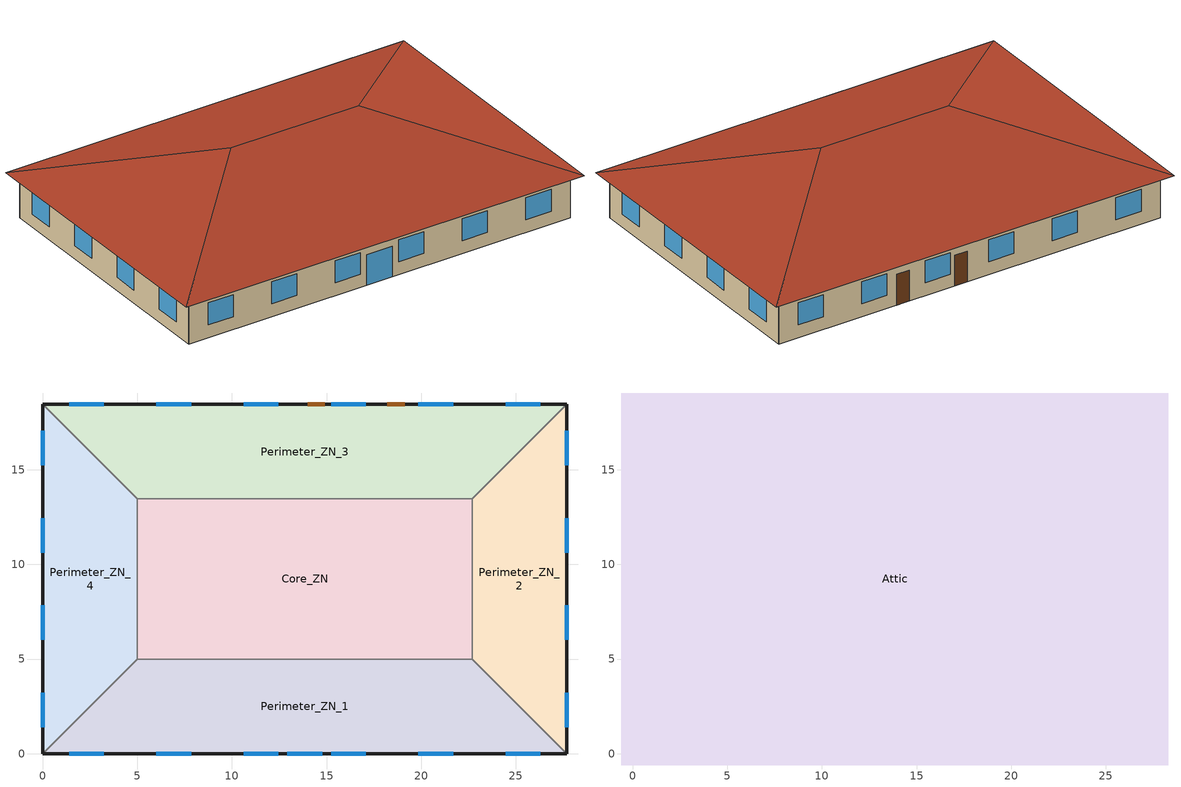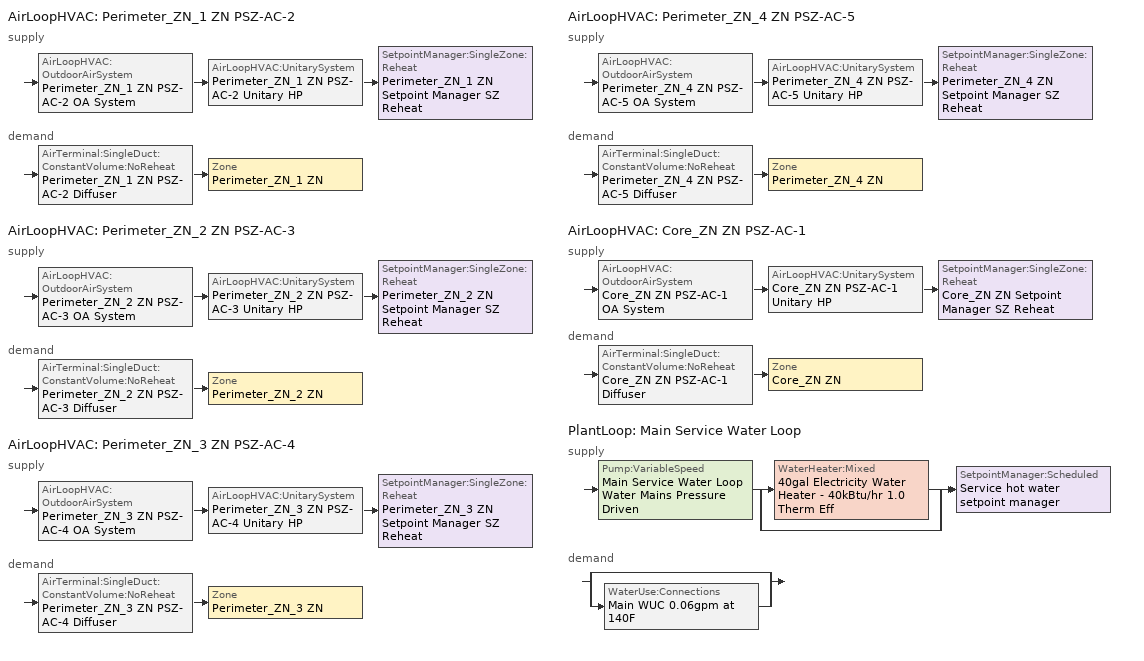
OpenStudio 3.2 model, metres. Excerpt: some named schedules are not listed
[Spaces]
Perimeter_ZN_1
 floor ground (Foundation F 09 Perim 2769 Area 11345): 22.69,5 27.69,0 0,0 5,5 z0
 wall outside: 0,0 27.69,0 z0:3.05
 wall to Perimeter_ZN_4: 5,5 0,0 z0:3.05
 wall to Core_ZN: 22.69,5 5,5 z0:3.05
 wall to Perimeter_ZN_2: 27.69,0 22.69,5 z0:3.05
 window: 1.39,0 3.22,0 / 19.85,0 21.68,0 / 15.24,0 17.07,0 / 6.01,0 7.84,0 / 10.62,0 12.45,0 / 24.47,0 26.3,0 z0.9:2.42; 12.93,0 14.76,0 z0:2.13
Perimeter_ZN_2
 floor ground (Foundation F 09 Perim 1846 Area 673): 27.69,18.46 27.69,0 22.69,5 22.69,13.46 z0
 wall outside: 27.69,0 27.69,18.46 z0:3.05
 wall to Perimeter_ZN_3: 27.69,18.46 22.69,13.46 z0:3.05
 wall to Core_ZN: 22.69,13.46 22.69,5 z0:3.05
 window: 27.69,1.39 27.69,3.22 / 27.69,10.62 27.69,12.45 / 27.69,15.24 27.69,17.07 / 27.69,6.01 27.69,7.84 z0.9:2.42
Perimeter_ZN_3
 floor ground (Foundation F 09 Perim 2769 Area 11345): 27.69,18.46 22.69,13.46 5,13.46 0,18.46 z0
 wall outside: 27.69,18.46 0,18.46 z0:3.05
 wall to Core_ZN: 5,13.46 22.69,13.46 z0:3.05
 wall to Perimeter_ZN_4: 0,18.46 5,13.46 z0:3.05
 window: 21.68,18.46 19.85,18.46 / 7.84,18.46 6.01,18.46 / 17.07,18.46 15.24,18.46 / 12.45,18.46 10.62,18.46 / 26.3,18.46 24.47,18.46 / 3.22,18.46 1.39,18.46 z0.9:2.42
 door: 14.91,18.46 14,18.46 / 19.13,18.46 18.22,18.46 z0:2.13
Perimeter_ZN_4
 floor ground (Foundation F 09 Perim 1846 Area 673): 0,18.46 5,13.46 5,5 0,0 z0
 wall outside: 0,18.46 0,0 z0:3.05
 wall to Core_ZN: 5,5 5,13.46 z0:3.05
 window: 0,3.22 0,1.39 / 0,12.45 0,10.62 / 0,7.84 0,6.01 / 0,17.07 0,15.24 z0.9:2.42
Core_ZN
 floor ground (Foundation F 09 Perim 0 Area 14966): 22.69,13.46 22.69,5 5,5 5,13.46 z0
Attic
 floor outside: 28.29,19.06 27.69,18.46 0,18.46 -0.6,19.06 z3.05; -0.6,19.06 0,18.46 0,0 -0.6,-0.6 z3.05; 28.29,19.06 28.29,-0.6 27.69,0 27.69,18.46 z3.05; 27.69,0 28.29,-0.6 -0.6,-0.6 0,0 z3.05
 floor to Perimeter_ZN_4: 0,18.46 5,13.46 5,5 0,0 z3.05
 floor to Perimeter_ZN_1: 22.69,5 27.69,0 0,0 5,5 z3.05
 floor to Perimeter_ZN_2: 27.69,18.46 27.69,0 22.69,5 22.69,13.46 z3.05
 floor to Core_ZN: 22.69,13.46 22.69,5 5,5 5,13.46 z3.05
 floor to Perimeter_ZN_3: 27.69,18.46 22.69,13.46 5,13.46 0,18.46 z3.05
 roof outside: 18.46,9.23,6.33 28.29,-0.6,3.05 28.29,19.06,3.05; 18.46,9.23,6.33 28.29,19.06,3.05 -0.6,19.06,3.05 9.23,9.23,6.33; 9.23,9.23,6.33 -0.6,-0.6,3.05 28.29,-0.6,3.05 18.46,9.23,6.33; 9.23,9.23,6.33 -0.6,19.06,3.05 -0.6,-0.6,3.05
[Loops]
AirLoopHVAC 'Perimeter_ZN_1 ZN PSZ-AC-2'
 supply: AirLoopHVAC:OutdoorAirSystem 'Perimeter_ZN_1 ZN PSZ-AC-2 OA System' > AirLoopHVAC:UnitarySystem 'Perimeter_ZN_1 ZN PSZ-AC-2 Unitary HP' > SetpointManager:SingleZone:Reheat 'Perimeter_ZN_1 ZN Setpoint Manager SZ Reheat'
 demand: AirTerminal:SingleDuct:ConstantVolume:NoReheat 'Perimeter_ZN_1 ZN PSZ-AC-2 Diffuser' > Zone 'Perimeter_ZN_1 ZN'
AirLoopHVAC 'Perimeter_ZN_2 ZN PSZ-AC-3'
 supply: AirLoopHVAC:OutdoorAirSystem 'Perimeter_ZN_2 ZN PSZ-AC-3 OA System' > AirLoopHVAC:UnitarySystem 'Perimeter_ZN_2 ZN PSZ-AC-3 Unitary HP' > SetpointManager:SingleZone:Reheat 'Perimeter_ZN_2 ZN Setpoint Manager SZ Reheat'
 demand: AirTerminal:SingleDuct:ConstantVolume:NoReheat 'Perimeter_ZN_2 ZN PSZ-AC-3 Diffuser' > Zone 'Perimeter_ZN_2 ZN'
AirLoopHVAC 'Perimeter_ZN_3 ZN PSZ-AC-4'
 supply: AirLoopHVAC:OutdoorAirSystem 'Perimeter_ZN_3 ZN PSZ-AC-4 OA System' > AirLoopHVAC:UnitarySystem 'Perimeter_ZN_3 ZN PSZ-AC-4 Unitary HP' > SetpointManager:SingleZone:Reheat 'Perimeter_ZN_3 ZN Setpoint Manager SZ Reheat'
 demand: AirTerminal:SingleDuct:ConstantVolume:NoReheat 'Perimeter_ZN_3 ZN PSZ-AC-4 Diffuser' > Zone 'Perimeter_ZN_3 ZN'
AirLoopHVAC 'Perimeter_ZN_4 ZN PSZ-AC-5'
 supply: AirLoopHVAC:OutdoorAirSystem 'Perimeter_ZN_4 ZN PSZ-AC-5 OA System' > AirLoopHVAC:UnitarySystem 'Perimeter_ZN_4 ZN PSZ-AC-5 Unitary HP' > SetpointManager:SingleZone:Reheat 'Perimeter_ZN_4 ZN Setpoint Manager SZ Reheat'
 demand: AirTerminal:SingleDuct:ConstantVolume:NoReheat 'Perimeter_ZN_4 ZN PSZ-AC-5 Diffuser' > Zone 'Perimeter_ZN_4 ZN'
AirLoopHVAC 'Core_ZN ZN PSZ-AC-1'
 supply: AirLoopHVAC:OutdoorAirSystem 'Core_ZN ZN PSZ-AC-1 OA System' > AirLoopHVAC:UnitarySystem 'Core_ZN ZN PSZ-AC-1 Unitary HP' > SetpointManager:SingleZone:Reheat 'Core_ZN ZN Setpoint Manager SZ Reheat'
 demand: AirTerminal:SingleDuct:ConstantVolume:NoReheat 'Core_ZN ZN PSZ-AC-1 Diffuser' > Zone 'Core_ZN ZN'
PlantLoop 'Main Service Water Loop'
 supply: Pump:VariableSpeed 'Main Service Water Loop Water Mains Pressure Driven' > split
  | WaterHeater:Mixed '40gal Electricity Water Heater - 40kBtu/hr 1.0 Therm Eff'
  | bypass
  join > SetpointManager:Scheduled 'Service hot water setpoint manager'
 demand: split
  | bypass
  | WaterUse:Connections 'Main WUC 0.06gpm at 140F'
[Site]
BOULDER: Latitude {deg}=40.02; Longitude {deg}=-105.25; Time Zone {hr}=-7; Elevation {m}=1634; Terrain=City
[Building]
-SmallOffice-ASHRAE 169-2013-5A created: 2021-07-27 13:59:38 -0400: North Axis {deg}=-0; Default Construction Set=90.1-2013 - SmOffice - ASHRAE 169-2013-5A; Standards Number of Stories=1; Standards Number of Above Ground Stories=1; Standards Building Type=SmallOffice
[ClimateZones]
Climate Zone Institution Name 1=ASHRAE; Climate Zone Document Name 1=ANSI/ASHRAE Standard 169; Climate Zone Document Year 1=2006; Climate Zone Value 1=5B; Climate Zone Institution Name 2=CEC; Climate Zone Document Name 2=California Climate Zone Descriptions; Climate Zone Document Year 2=1995
[Site:WaterMainsTemperature]
Calculation Method=Correlation; Annual Average Outdoor Air Temperature {C}=8.96667; Maximum Difference In Monthly Average Outdoor Air Temperatures {deltaC}=26.2
[SizingPeriod:DesignDay] Barometric Pressure {Pa}=98769; Sky Clearness=0; Rain Indicator=0; Snow Indicator=0; Day of Month=21; Daylight Saving Time Indicator=0; Humidity Indicating Type=Wetbulb; Dry-Bulb Temperature Range Modifier Type=DefaultMultipliers
Name | Maximum Dry-Bulb Temperature {C} | Daily Dry-Bulb Temperature Range {deltaC} | Humidity Indicating Conditions at Maximum Dry-Bulb | Wind Speed {m/s} | Wind Direction {deg} | Month | Day Type | Solar Model Indicator | ASHRAE Taub | ASHRAE Taud
Buffalo.Niagara.Intl.AP_NY_USA Ann Clg .4% Condns DB=>MWB | 30.3 | 9.3 | 21.8 | 5.7 | 240 | 7 | SummerDesignDay | ASHRAETau | 0.462 | 2.001
Buffalo.Niagara.Intl.AP_NY_USA Ann Htg 99.6% Condns DB | -16.3 | 0 | -16.3 | 5.1 | 270 | 1 | WinterDesignDay | ASHRAEClearSky
[Site:GroundTemperature:FCfactorMethod]
January Ground Temperature {C}=9.7; February Ground Temperature {C}=6; March Ground Temperature {C}=-2.2; April Ground Temperature {C}=-3.4; May Ground Temperature {C}=-4.2; June Ground Temperature {C}=2.7; July Ground Temperature {C}=7.5; August Ground Temperature {C}=13.7; September Ground Temperature {C}=18.6; October Ground Temperature {C}=22; November Ground Temperature {C}=20.7; December Ground Temperature {C}=16.5
[Material:NoMass] Thermal Absorptance=0.9; Solar Absorptance=0.7
Name | Roughness | Thermal Resistance {m2-K/W} | Visible Absorptance
CP02 CARPET PAD | VeryRough | 0.21648 | 0.8
Typical Insulation R-14.97 | Smooth | 2.63723 | 0.7
Typical Carpet Pad | Smooth | 0.21648 | 0.8
Typical Insulation R-17.43 | Smooth | 3.06942 | 0.7
Typical Insulation R-45.98; Typical Insulation R-45.98 1 | Smooth | 8.09839 | 0.7
Typical Insulation R-1.15 | Smooth | 0.202509 | 0.7
Typical Insulation R-1.15 1 | Smooth | 0.202527 | 0.7
[Material]
Name | Roughness | Thickness {m} | Conductivity {W/m-K} | Density {kg/m3} | Specific Heat {J/kg-K} | Thermal Absorptance | Solar Absorptance | Visible Absorptance
100mm Normalweight concrete floor | MediumSmooth | 0.1016 | 2.31 | 2322 | 832
G01 13mm gypsum board | Smooth | 0.0127 | 0.16 | 800 | 1090 | 0.9 | 0.7 | 0.5
4 in. Normalweight Concrete Floor | MediumRough | 0.1016 | 2.31 | 2322 | 832 | 0.9 | 0.7 | 0.7
25mm Stucco | Smooth | 0.0254 | 0.72 | 1856 | 840 | 0.9 | 0.7 | 0.7
5/8 in. Gypsum Board | MediumSmooth | 0.0159 | 0.16 | 800 | 1090 | 0.9 | 0.7 | 0.7
8 in. Normalweight Concrete Floor | MediumRough | 0.2032 | 2.31 | 2322 | 832 | 0.9 | 0.7 | 0.7
8 in. Concrete Block Basement Wall | MediumRough | 0.2032 | 1.326 | 1842 | 912 | 0.9 | 0.7 | 0.7
F08 Metal surface | Smooth | 0.0008 | 45.28 | 7824 | 500 | 0.9 | 0.7 | 0.7
G05 25mm wood | MediumSmooth | 0.0254 | 0.15 | 608 | 1630 | 0.9 | 0.5 | 0.5
5/8 in. Plywood | Smooth | 0.0159 | 0.12 | 544 | 1210 | 0.9 | 0.7 | 0.7
Asphalt Shingles | VeryRough | 0.0032 | 0.04 | 1120 | 1260 | 0.9 | 0.7 | 0.7
Std Wood 6inch | MediumSmooth | 0.15 | 0.12 | 540 | 1210 | 0.9 | 0.7 | 0.7
[Construction:FfactorGroundFloor] F-Factor {W/m-K}=0.899982
Name | Area {m2} | PerimeterExposed {m}
Foundation F 09 Perim 2769 Area 11345 | 113.45 | 27.69
Foundation F 09 Perim 1846 Area 673 | 67.3 | 18.46
Foundation F 09 Perim 0 Area 14966 | 149.6574 | 0
[DefaultConstructionSet]
Name | Default Exterior Surface Constructions | Default Interior Surface Constructions | Default Ground Contact Surface Constructions | Default Exterior SubSurface Constructions | Default Interior SubSurface Constructions | Interior Partition Construction
90.1-2013 - SmOffice - ASHRAE 169-2013-5A | Default Surface Constructions 1 | Default Surface Constructions 2 | Default Surface Constructions 3 | Default Sub Surface Constructions 1 | Default Sub Surface Constructions 2 | Typical Interior Partition
90.1-2013 -  - Attic - ASHRAE 169-2013-5A | Default Surface Constructions 4 | Default Surface Constructions 5 | Default Surface Constructions 6 | Default Sub Surface Constructions 3 | Default Sub Surface Constructions 4
[DefaultSurfaceConstructions]
Name | Floor Construction | Wall Construction | Roof Ceiling Construction
Default Surface Constructions 1 | Typical Insulated Exterior Mass Floor R-17.54 | Typical Insulated Wood Framed Exterior Wall R-19.61 | Typical Wood Joist Attic Floor R-47.62
Default Surface Constructions 2 | Typical Interior Floor | Typical Interior Wall | Typical Interior Ceiling
Default Surface Constructions 3 | Typical Insulated Carpeted 8in Slab Floor | Typical Insulated Basement Mass Wall
Default Surface Constructions 4 | Typical Attic Soffit |  | Typical Uninsulated Wood Joist Attic Roof
Default Surface Constructions 5 | Typical Wood Joist Attic Floor R-47.62 1
Default Surface Constructions 6
[Construction]
Typical Insulated Exterior Mass Floor R-17.54: Typical Insulation R-14.97, 4 in. Normalweight Concrete Floor, Typical Carpet Pad
Typical Insulated Wood Framed Exterior Wall R-19.61: 25mm Stucco, 5/8 in. Gypsum Board, Typical Insulation R-17.43, 5/8 in. Gypsum Board
Typical Wood Joist Attic Floor R-47.62: 5/8 in. Gypsum Board, Typical Insulation R-45.98
Typical Interior Floor: 100mm Normalweight concrete floor, CP02 CARPET PAD
Typical Interior Wall: G01 13mm gypsum board, G01 13mm gypsum board
Typical Interior Ceiling: CP02 CARPET PAD, 100mm Normalweight concrete floor
Typical Insulated Carpeted 8in Slab Floor: 8 in. Normalweight Concrete Floor, Typical Carpet Pad
Typical Insulated Basement Mass Wall: 8 in. Concrete Block Basement Wall
U 0.48 SHGC 0.40 Dbl Ref-D Clr 6mm/13mm: REF D CLEAR 6MM, AIR 13MM, CLEAR 6MM
Typical Insulated Metal Door R-2.0: F08 Metal surface, Typical Insulation R-1.15
U 0.44 SHGC 0.26 Dbl Ref-B-H Clr 6mm/13mm Air: REF B CLEAR HI 6MM, AIR 13MM, CLEAR 6MM
Typical Overhead Door R-2.0: Typical Insulation R-1.15 1
Window_U_0.50_SHGC_0.40_Skylight_Frame_Width_0.430_in: Glass_2052_LayerAvg, Gap_1_W_0_0038, Glass_2027F_LayerAvg
Typical Interior Window: Clear 3mm
Typical Interior Door; Typical Interior Partition: G05 25mm wood
Typical Attic Soffit: 5/8 in. Plywood
Typical Uninsulated Wood Joist Attic Roof: Asphalt Shingles, 5/8 in. Plywood
Typical Wood Joist Attic Floor R-47.62 1: 5/8 in. Gypsum Board, Typical Insulation R-45.98 1
InteriorFurnishings: Std Wood 6inch
[DefaultSubSurfaceConstructions]
Name | Fixed Window Construction | Operable Window Construction | Door Construction | Glass Door Construction | Overhead Door Construction | Skylight Construction | Tubular Daylight Dome Construction | Tubular Daylight Diffuser Construction
Default Sub Surface Constructions 1 | U 0.48 SHGC 0.40 Dbl Ref-D Clr 6mm/13mm | U 0.48 SHGC 0.40 Dbl Ref-D Clr 6mm/13mm | Typical Insulated Metal Door R-2.0 | U 0.44 SHGC 0.26 Dbl Ref-B-H Clr 6mm/13mm Air | Typical Overhead Door R-2.0 | Window_U_0.50_SHGC_0.40_Skylight_Frame_Width_0.430_in | Typical Interior Window | Typical Interior Window
Default Sub Surface Constructions 2 | Typical Interior Window | Typical Interior Window | Typical Interior Door
Default Sub Surface Constructions 3; Default Sub Surface Constructions 4
[WindowMaterial:Glazing] Optical Data Type=SpectralAverage; Infrared Transmittance at Normal Incidence=0; Dirt Correction Factor for Solar and Visible Transmittance=1; Solar Diffusing=No
Name | Thickness {m} | Solar Transmittance at Normal Incidence | Front Side Solar Reflectance at Normal Incidence | Back Side Solar Reflectance at Normal Incidence | Visible Transmittance at Normal Incidence | Front Side Visible Reflectance at Normal Incidence | Back Side Visible Reflectance at Normal Incidence | Front Side Infrared Hemispherical Emissivity | Back Side Infrared Hemispherical Emissivity | Conductivity {W/m-K}
REF D CLEAR 6MM | 0.006 | 0.429 | 0.308 | 0.379 | 0.334 | 0.453 | 0.505 | 0.84 | 0.82 | 0.9
CLEAR 6MM | 0.006 | 0.775 | 0.071 | 0.071 | 0.881 | 0.08 | 0.08 | 0.84 | 0.84 | 0.9
REF B CLEAR HI 6MM | 0.006 | 0.24 | 0.16 | 0.32 | 0.3 | 0.16 | 0.29 | 0.84 | 0.6 | 0.9
Glass_2052_LayerAvg | 0.00837 | 0.507767 | 0.054228 | 0.0544931 | 0.586833 | 0.05805 | 0.058397 | 0.84 | 0.84 | 1
Glass_2027F_LayerAvg | 0.004 | 0.369744 | 0.470069 | 0.340935 | 0.765222 | 0.0546 | 0.073741 | 0.03675 | 0.84 | 1
Clear 3mm | 0.003 | 0.837 | 0.075 | 0.075 | 0.898 | 0.081 | 0.081 | 0.84 | 0.84 | 0.9
[WindowMaterial:Gas] Gas Type=Air
Name | Thickness {m}
AIR 13MM | 0.0127
Gap_1_W_0_0038 | 0.0038
[Space]
Name | Space Type | Building Story | Thermal Zone | Part of Total Floor Area
Perimeter_ZN_1 | Office WholeBuilding - Sm Office | Building Story 1 | Perimeter_ZN_1 ZN | Yes
Attic | Office Attic |  | Attic ZN | No
Perimeter_ZN_2 | Office WholeBuilding - Sm Office | Building Story 1 | Perimeter_ZN_2 ZN | Yes
Perimeter_ZN_3 | Office WholeBuilding - Sm Office | Building Story 1 | Perimeter_ZN_3 ZN | Yes
Perimeter_ZN_4 | Office WholeBuilding - Sm Office | Building Story 1 | Perimeter_ZN_4 ZN | Yes
Core_ZN | Office WholeBuilding - Sm Office | Building Story 1 | Core_ZN ZN | Yes
[BuildingStory]
Building Story 1: Nominal Z Coordinate {m}=0
[SpaceType] Standards Building Type=Office
Name | Default Schedule Set | Design Specification Outdoor Air Object | Standards Space Type | Default Construction Set
Office WholeBuilding - Sm Office | Office WholeBuilding - Sm Office Schedule Set | Office WholeBuilding - Sm Office Ventilation | WholeBuilding - Sm Office
Office Attic | Office Attic Schedule Set | Office Attic Ventilation | Attic | 90.1-2013 -  - Attic - ASHRAE 169-2013-5A
[DesignSpecification:OutdoorAir]
Name | Outdoor Air Flow per Person {m3/s-person} | Outdoor Air Flow per Floor Area {m3/s-m2} | Outdoor Air Flow Air Changes per Hour {1/hr} | Outdoor Air Method
Office Attic Ventilation | 0 | 0 | 0
Office WholeBuilding - Sm Office Ventilation |  | 0.0004318 |  | Sum
[DefaultScheduleSet]
Name | Infiltration Schedule | Number of People Schedule | People Activity Level Schedule | Lighting Schedule | Electric Equipment Schedule
Office Attic Schedule Set | OfficeLarge INFIL_SCH_PNNL
Office WholeBuilding - Sm Office Schedule Set | OfficeSmall INFIL_QUARTER_ON_SCH | OfficeSmall BLDG_OCC_SCH | OfficeSmall ACTIVITY_SCH | OfficeSmall BLDG_LIGHT_SCH_2013 | OfficeSmall BLDG_EQUIP_SCH_2013
[ThermostatSetpoint:DualSetpoint]
Name | Heating Setpoint Temperature Schedule | Cooling Setpoint Temperature Schedule
Office Attic Thermostat 1
Office WholeBuilding - Sm Office Thermostat 1; Office WholeBuilding - Sm Office Thermostat 2; Office WholeBuilding - Sm Office Thermostat 3; Office WholeBuilding - Sm Office Thermostat 4; Office WholeBuilding - Sm Office Thermostat 5 | OfficeSmall HTGSETP_SCH_NO_OPTIMUM | OfficeSmall CLGSETP_SCH_NO_OPTIMUM
[People:Definition]
Office WholeBuilding - Sm Office People Definition: Number of People Calculation Method=People/Area; People per Space Floor Area {person/m2}=0.0602779; Fraction Radiant=0.3; Thermal Comfort Model Type 1=Fanger
[People]
Office WholeBuilding - Sm Office People: People Definition=Office WholeBuilding - Sm Office People Definition; Space or SpaceType=Office WholeBuilding - Sm Office; Work Efficiency Schedule=Work Efficiency Schedule; Clothing Insulation Schedule=Clothing Schedule; Air Velocity Schedule=Air Velocity Schedule; Multiplier=1
[Lights:Definition]
Office WholeBuilding - Sm Office Lights Definition: Design Level Calculation Method=Watts/Area; Watts per Space Floor Area {W/m2}=8.82641; Fraction Radiant=0.7; Fraction Visible=0.2; Return Air Fraction=0
[Lights]
Office WholeBuilding - Sm Office Lights: Lights Definition=Office WholeBuilding - Sm Office Lights Definition; Space or SpaceType=Office WholeBuilding - Sm Office; Fraction Replaceable=1
[ElectricEquipment:Definition]
Office WholeBuilding - Sm Office Elec Equip Definition: Design Level Calculation Method=Watts/Area; Watts per Space Floor Area {W/m2}=6.78126; Fraction Latent=0; Fraction Radiant=0; Fraction Lost=0
[ElectricEquipment]
Office WholeBuilding - Sm Office Elec Equip: Electric Equipment Definition=Office WholeBuilding - Sm Office Elec Equip Definition; Space or SpaceType=Office WholeBuilding - Sm Office
[SpaceInfiltration:DesignFlowRate] Temperature Term Coefficient=0; Velocity Squared Term Coefficient=0
Name | Space or SpaceType | Schedule | Design Flow Rate Calculation Method | Flow per Exterior Surface Area {m3/s-m2} | Constant Term Coefficient | Velocity Term Coefficient | Design Flow Rate {m3/s}
Perimeter_ZN_1 Infiltration | Perimeter_ZN_1 | OfficeSmall INFIL_QUARTER_ON_SCH | Flow/ExteriorArea | 0.000569573 | 0 | 0.224
Perimeter_ZN_2 Infiltration | Perimeter_ZN_2 | OfficeSmall INFIL_QUARTER_ON_SCH | Flow/ExteriorArea | 0.000569573 | 0 | 0.224
Perimeter_ZN_3 Infiltration | Perimeter_ZN_3 | OfficeSmall INFIL_QUARTER_ON_SCH | Flow/ExteriorArea | 0.000569573 | 0 | 0.224
Perimeter_ZN_4 Infiltration | Perimeter_ZN_4 | OfficeSmall INFIL_QUARTER_ON_SCH | Flow/ExteriorArea | 0.000569573 | 0 | 0.224
entry door Infiltration | Perimeter_ZN_1 | OfficeSmall INFIL_Door_Opening_SCH_2013 | Flow/Space |  | 1 | 0 | 0.0764554
attic Infiltration | Attic | Always On | Flow/Space |  | 1 | 0 | 0.2001
[ThermalZone] Use Ideal Air Loads=No
Name | Thermostat | Humidistat | Primary Daylighting Control | Fraction of Zone Controlled by Primary Daylighting Control | Secondary Daylighting Control | Fraction of Zone Controlled by Secondary Daylighting Control
Attic ZN | Office Attic Thermostat 1 | Zone Control Humidistat 1
Core_ZN ZN | Office WholeBuilding - Sm Office Thermostat 1 | Zone Control Humidistat 2
Perimeter_ZN_1 ZN | Office WholeBuilding - Sm Office Thermostat 2 | Zone Control Humidistat 3 | Perimeter_ZN_1 Daylt Sensor 1 | 0.2399 | Perimeter_ZN_1 Daylt Sensor 2 | 0.0302
Perimeter_ZN_2 ZN | Office WholeBuilding - Sm Office Thermostat 3 | Zone Control Humidistat 4 | Perimeter_ZN_2 Daylt Sensor 1 | 0.2399 | Perimeter_ZN_2 Daylt Sensor 2 | 0.0302
Perimeter_ZN_3 ZN | Office WholeBuilding - Sm Office Thermostat 4 | Zone Control Humidistat 5 | Perimeter_ZN_3 Daylt Sensor 1 | 0.2399 | Perimeter_ZN_3 Daylt Sensor 2 | 0.0302
Perimeter_ZN_4 ZN | Office WholeBuilding - Sm Office Thermostat 5 | Zone Control Humidistat 6 | Perimeter_ZN_4 Daylt Sensor 1 | 0.2399 | Perimeter_ZN_4 Daylt Sensor 2 | 0.0302
[Sizing:Zone] Zone Cooling Design Supply Air Temperature Input Method=SupplyAirTemperature; Zone Cooling Design Supply Air Temperature Difference {deltaC}=11.11; Zone Heating Design Supply Air Temperature Input Method=SupplyAirTemperature; Zone Heating Design Supply Air Temperature Difference {deltaC}=11.11; Zone Cooling Design Supply Air Humidity Ratio {kg-H2O/kg-air}=0.0085; Zone Heating Design Supply Air Humidity Ratio {kg-H2O/kg-air}=0.008; Cooling Design Air Flow Method=DesignDay; Heating Design Air Flow Method=DesignDay; Account for Dedicated Outdoor Air System=No; Dedicated Outdoor Air System Control Strategy=NeutralSupplyAir; Dedicated Outdoor Air Low Setpoint Temperature for Design {C}=autosize; Dedicated Outdoor Air High Setpoint Temperature for Design {C}=autosize
Name | Zone Cooling Design Supply Air Temperature {C} | Zone Heating Design Supply Air Temperature {C}
Attic ZN | 14 | 40
Core_ZN ZN; Perimeter_ZN_1 ZN; Perimeter_ZN_2 ZN; Perimeter_ZN_3 ZN; Perimeter_ZN_4 ZN | 12.7778 | 50
[Zone equipment]
Core_ZN ZN: Core_ZN ZN PSZ-AC-1 Diffuser
Perimeter_ZN_1 ZN: Perimeter_ZN_1 ZN PSZ-AC-2 Diffuser
Perimeter_ZN_2 ZN: Perimeter_ZN_2 ZN PSZ-AC-3 Diffuser
Perimeter_ZN_3 ZN: Perimeter_ZN_3 ZN PSZ-AC-4 Diffuser
Perimeter_ZN_4 ZN: Perimeter_ZN_4 ZN PSZ-AC-5 Diffuser
[AirLoopHVAC] Design Supply Air Flow Rate {m3/s}=autosize; Design Return Air Flow Fraction of Supply Air Flow=1
Name | Availability Schedule
Perimeter_ZN_1 ZN PSZ-AC-2; Perimeter_ZN_2 ZN PSZ-AC-3; Perimeter_ZN_3 ZN PSZ-AC-4; Perimeter_ZN_4 ZN PSZ-AC-5 | OfficeSmall HVACOperationSchd
Core_ZN ZN PSZ-AC-1 | OfficeSmall HVACOperationSchd ALWAYS ON
[Sizing:System] Type of Load to Size On=Sensible; Design Outdoor Air Flow Rate {m3/s}=Autosize; Central Heating Maximum System Air Flow Ratio=1; Preheat Design Temperature {C}=7.22222; Preheat Design Humidity Ratio {kg-H2O/kg-Air}=0.008; Precool Design Temperature {C}=12.7778; Precool Design Humidity Ratio {kg-H2O/kg-Air}=0.008; Central Cooling Design Supply Air Temperature {C}=12.7778; Central Heating Design Supply Air Temperature {C}=50; Sizing Option=Coincident; 100% Outdoor Air in Cooling=No; 100% Outdoor Air in Heating=No; Central Cooling Design Supply Air Humidity Ratio {kg-H2O/kg-Air}=0.0085; Central Heating Design Supply Air Humidity Ratio {kg-H2O/kg-Air}=0.008; Cooling Design Air Flow Method=DesignDay; Cooling Design Air Flow Rate {m3/s}=0; Heating Design Air Flow Method=DesignDay; Heating Design Air Flow Rate {m3/s}=0; System Outdoor Air Method=ZoneSum; Zone Maximum Outdoor Air Fraction=1; Cooling Supply Air Flow Rate Per Floor Area {m3/s-m2}=0.00996765; Cooling Fraction of Autosized Cooling Supply Air Flow Rate=1; Cooling Supply Air Flow Rate Per Unit Cooling Capacity {m3/s-W}=3.94755e-05; Heating Supply Air Flow Rate Per Floor Area {m3/s-m2}=0.00996765; Heating Fraction of Autosized Heating Supply Air Flow Rate=1; Heating Fraction of Autosized Cooling Supply Air Flow Rate=1; Heating Supply Air Flow Rate Per Unit Heating Capacity {m3/s-W}=3.15882e-05; Cooling Design Capacity Method=CoolingDesignCapacity; Cooling Design Capacity {W}=autosize; Cooling Design Capacity Per Floor Area {W/m2}=234.7; Fraction of Autosized Cooling Design Capacity=1; Heating Design Capacity Method=HeatingDesignCapacity; Heating Design Capacity {W}=autosize; Heating Design Capacity Per Floor Area {W/m2}=157; Fraction of Autosized Heating Design Capacity=1; Central Cooling Capacity Control Method=OnOff
Perimeter_ZN_1 ZN PSZ-AC-2; Perimeter_ZN_2 ZN PSZ-AC-3; Perimeter_ZN_3 ZN PSZ-AC-4; Perimeter_ZN_4 ZN PSZ-AC-5; Core_ZN ZN PSZ-AC-1
[SetpointManager:SingleZone:Reheat] Minimum Supply Air Temperature {C}=12.7778; Maximum Supply Air Temperature {C}=50
Name | Control Zone | Setpoint Node or NodeList
Perimeter_ZN_1 ZN Setpoint Manager SZ Reheat | Perimeter_ZN_1 ZN | Perimeter_ZN_1 ZN PSZ-AC-2 Supply Outlet Node
Perimeter_ZN_2 ZN Setpoint Manager SZ Reheat | Perimeter_ZN_2 ZN | Perimeter_ZN_2 ZN PSZ-AC-3 Supply Outlet Node
Perimeter_ZN_3 ZN Setpoint Manager SZ Reheat | Perimeter_ZN_3 ZN | Perimeter_ZN_3 ZN PSZ-AC-4 Supply Outlet Node
Perimeter_ZN_4 ZN Setpoint Manager SZ Reheat | Perimeter_ZN_4 ZN | Perimeter_ZN_4 ZN PSZ-AC-5 Supply Outlet Node
Core_ZN ZN Setpoint Manager SZ Reheat | Core_ZN ZN | Core_ZN ZN PSZ-AC-1 Supply Outlet Node
[Coil:Heating:DX:SingleSpeed] Availability Schedule=Always On Discrete; Rated Total Heating Capacity {W}=Autosize; Rated COP {W/W}=3.3592; Rated Air Flow Rate {m3/s}=Autosize; Rated Supply Fan Power Per Volume Flow Rate {W/(m3/s)}=773.3; Total Heating Capacity Function of Temperature Curve=HPACHeatCapFT; Total Heating Capacity Function of Flow Fraction Curve=HPACHeatCapFFF; Energy Input Ratio Function of Temperature Curve=HPACHeatEIRFT; Energy Input Ratio Function of Flow Fraction Curve=HPACHeatEIRFFF; Part Load Fraction Correlation Curve=HPACCOOLPLFFPLR; Minimum Outdoor Dry-Bulb Temperature for Compressor Operation {C}=-12.2; Maximum Outdoor Dry-Bulb Temperature for Defrost Operation {C}=1.67; Crankcase Heater Capacity {W}=50; Maximum Outdoor Dry-Bulb Temperature for Crankcase Heater Operation {C}=4.4; Defrost Strategy=ReverseCycle; Defrost Control=OnDemand; Resistive Defrost Heater Capacity {W}=2000
Name | Defrost Energy Input Ratio Function of Temperature Curve
Perimeter_ZN_1 ZN HP Htg Coil 27 Clg kBtu/hr 8.0HSPF | Perimeter_ZN_1 ZN HP Htg Coil Defrost EIR Func of Temp Curve 1
Perimeter_ZN_2 ZN HP Htg Coil 21 Clg kBtu/hr 8.0HSPF | Perimeter_ZN_2 ZN HP Htg Coil Defrost EIR Func of Temp Curve 1
Perimeter_ZN_3 ZN HP Htg Coil 23 Clg kBtu/hr 8.0HSPF | Perimeter_ZN_3 ZN HP Htg Coil Defrost EIR Func of Temp Curve 1
Perimeter_ZN_4 ZN HP Htg Coil 24 Clg kBtu/hr 8.0HSPF | Perimeter_ZN_4 ZN HP Htg Coil Defrost EIR Func of Temp Curve 1
Core_ZN ZN HP Htg Coil 26 Clg kBtu/hr 8.0HSPF | Core_ZN ZN HP Htg Coil Defrost EIR Func of Temp Curve 1
[Coil:Heating:Gas] Availability Schedule=Always On Discrete; Gas Burner Efficiency=0.8; Nominal Capacity {W}=AutoSize; Parasitic Electric Load {W}=0; Parasitic Gas Load {W}=0
Perimeter_ZN_1 ZN PSZ-AC-2 Gas Backup Htg Coil; Perimeter_ZN_2 ZN PSZ-AC-3 Gas Backup Htg Coil; Perimeter_ZN_3 ZN PSZ-AC-4 Gas Backup Htg Coil; Perimeter_ZN_4 ZN PSZ-AC-5 Gas Backup Htg Coil; Core_ZN ZN PSZ-AC-1 Gas Backup Htg Coil
[Coil:Cooling:DX:SingleSpeed] Availability Schedule=Always On Discrete; Rated Total Cooling Capacity {W}=autosize; Rated Sensible Heat Ratio=autosize; Rated COP {W/W}=4.11713; Rated Air Flow Rate {m3/s}=autosize; Rated Evaporator Fan Power Per Volume Flow Rate {W/(m3/s)}=773.3; Total Cooling Capacity Function of Temperature Curve=PSZ-AC_Unitary_PackagecoolCapFT; Total Cooling Capacity Function of Flow Fraction Curve=PSZ-AC_Unitary_PackagecoolFFF; Energy Input Ratio Function of Temperature Curve=PSZ-AC DX Unitary Package EIRFT; Energy Input Ratio Function of Flow Fraction Curve=PSZ-AC_Unitary_PackagecoolEIRFFF; Part Load Fraction Correlation Curve=PSZ-AC_Unitary_PackagecoolPLR; Minimum Outdoor Dry-Bulb Temperature for Compressor Operation {C}=-25; Condenser Type=AirCooled; Evaporative Condenser Effectiveness=0; Evaporative Condenser Air Flow Rate {m3/s}=Autosize; Evaporative Condenser Pump Rated Power Consumption {W}=Autosize; Crankcase Heater Capacity {W}=0; Maximum Outdoor Dry-Bulb Temperature for Crankcase Heater Operation {C}=0; Basin Heater Capacity {W/K}=0; Basin Heater Setpoint Temperature {C}=10
Perimeter_ZN_1 ZN PSZ-AC-2 1spd DX HP Clg Coil 27kBtu/hr 14.0SEER; Perimeter_ZN_2 ZN PSZ-AC-3 1spd DX HP Clg Coil 21kBtu/hr 14.0SEER; Perimeter_ZN_3 ZN PSZ-AC-4 1spd DX HP Clg Coil 23kBtu/hr 14.0SEER; Perimeter_ZN_4 ZN PSZ-AC-5 1spd DX HP Clg Coil 24kBtu/hr 14.0SEER; Core_ZN ZN PSZ-AC-1 1spd DX HP Clg Coil 26kBtu/hr 14.0SEER
[Fan:OnOff] Availability Schedule=Always On Discrete; Fan Total Efficiency=0.55575; Pressure Rise {Pa}=622.722; Maximum Flow Rate {m3/s}=autosize; Motor Efficiency=0.855; Motor In Airstream Fraction=1
Name | Fan Power Ratio Function of Speed Ratio Curve | Fan Efficiency Ratio Function of Speed Ratio Curve
Perimeter_ZN_1 ZN PSZ-AC-2 Fan | Fan On Off Power Curve | Fan On Off Efficiency Curve
Perimeter_ZN_2 ZN PSZ-AC-3 Fan | Fan On Off Power Curve 1 | Fan On Off Efficiency Curve 1
Perimeter_ZN_3 ZN PSZ-AC-4 Fan | Fan On Off Power Curve 2 | Fan On Off Efficiency Curve 2
Perimeter_ZN_4 ZN PSZ-AC-5 Fan | Fan On Off Power Curve 3 | Fan On Off Efficiency Curve 3
Core_ZN ZN PSZ-AC-1 Fan | Fan On Off Power Curve 4 | Fan On Off Efficiency Curve 4
[AirLoopHVAC:UnitarySystem] Control Type=Load; Dehumidification Control Type=None; Fan Placement=BlowThrough; Supply Air Fan Operating Mode Schedule=OfficeSmall HVACOperationSchd; DX Heating Coil Sizing Ratio=1; Use DOAS DX Cooling Coil=No; DOAS DX Cooling Coil Leaving Minimum Air Temperature {C}=2; Latent Load Control=SensibleOnlyLoadControl; Supply Air Flow Rate During Cooling Operation {m3/s}=Autosize; Supply Air Flow Rate During Heating Operation {m3/s}=Autosize; Supply Air Flow Rate When No Cooling or Heating is Required {m3/s}=Autosize; Maximum Supply Air Temperature {C}=80; Maximum Outdoor Dry-Bulb Temperature for Supplemental Heater Operation {C}=4.44444; Maximum Cycling Rate {cycles/hr}=2.5; Heat Pump Time Constant {s}=60; Fraction of On-Cycle Power Use=0.01; Heat Pump Fan Delay Time {s}=60; Ancilliary On-Cycle Electric Power {W}=0; Ancilliary Off-Cycle Electric Power {W}=0
Name | Controlling Zone or Thermostat Location | Availability Schedule | Supply Fan | Heating Coil | Cooling Coil | Supplemental Heating Coil
Perimeter_ZN_1 ZN PSZ-AC-2 Unitary HP | Perimeter_ZN_1 ZN | OfficeSmall HVACOperationSchd | Perimeter_ZN_1 ZN PSZ-AC-2 Fan | Perimeter_ZN_1 ZN HP Htg Coil 27 Clg kBtu/hr 8.0HSPF | Perimeter_ZN_1 ZN PSZ-AC-2 1spd DX HP Clg Coil 27kBtu/hr 14.0SEER | Perimeter_ZN_1 ZN PSZ-AC-2 Gas Backup Htg Coil
Perimeter_ZN_2 ZN PSZ-AC-3 Unitary HP | Perimeter_ZN_2 ZN | OfficeSmall HVACOperationSchd | Perimeter_ZN_2 ZN PSZ-AC-3 Fan | Perimeter_ZN_2 ZN HP Htg Coil 21 Clg kBtu/hr 8.0HSPF | Perimeter_ZN_2 ZN PSZ-AC-3 1spd DX HP Clg Coil 21kBtu/hr 14.0SEER | Perimeter_ZN_2 ZN PSZ-AC-3 Gas Backup Htg Coil
Perimeter_ZN_3 ZN PSZ-AC-4 Unitary HP | Perimeter_ZN_3 ZN | OfficeSmall HVACOperationSchd | Perimeter_ZN_3 ZN PSZ-AC-4 Fan | Perimeter_ZN_3 ZN HP Htg Coil 23 Clg kBtu/hr 8.0HSPF | Perimeter_ZN_3 ZN PSZ-AC-4 1spd DX HP Clg Coil 23kBtu/hr 14.0SEER | Perimeter_ZN_3 ZN PSZ-AC-4 Gas Backup Htg Coil
Perimeter_ZN_4 ZN PSZ-AC-5 Unitary HP | Perimeter_ZN_4 ZN | OfficeSmall HVACOperationSchd | Perimeter_ZN_4 ZN PSZ-AC-5 Fan | Perimeter_ZN_4 ZN HP Htg Coil 24 Clg kBtu/hr 8.0HSPF | Perimeter_ZN_4 ZN PSZ-AC-5 1spd DX HP Clg Coil 24kBtu/hr 14.0SEER | Perimeter_ZN_4 ZN PSZ-AC-5 Gas Backup Htg Coil
Core_ZN ZN PSZ-AC-1 Unitary HP | Core_ZN ZN | OfficeSmall HVACOperationSchd ALWAYS ON | Core_ZN ZN PSZ-AC-1 Fan | Core_ZN ZN HP Htg Coil 26 Clg kBtu/hr 8.0HSPF | Core_ZN ZN PSZ-AC-1 1spd DX HP Clg Coil 26kBtu/hr 14.0SEER | Core_ZN ZN PSZ-AC-1 Gas Backup Htg Coil
[Controller:OutdoorAir] Minimum Outdoor Air Flow Rate {m3/s}=autosize; Maximum Outdoor Air Flow Rate {m3/s}=Autosize; Economizer Control Type=NoEconomizer; Economizer Control Action Type=ModulateFlow; Economizer Maximum Limit Dry-Bulb Temperature {C}=28; Economizer Maximum Limit Enthalpy {J/kg}=64000; Lockout Type=LockoutWithHeating; Minimum Limit Type=FixedMinimum; Minimum Outdoor Air Schedule=OfficeSmall MinOA_MotorizedDamper_Sched; High Humidity Control=No; Heat Recovery Bypass Control Type=BypassWhenWithinEconomizerLimits
Name | Controller Mechanical Ventilation
Perimeter_ZN_1 ZN PSZ-AC-2 OA System Controller | Controller Mechanical Ventilation 1
Perimeter_ZN_2 ZN PSZ-AC-3 OA System Controller | Controller Mechanical Ventilation 2
Perimeter_ZN_3 ZN PSZ-AC-4 OA System Controller | Controller Mechanical Ventilation 3
Perimeter_ZN_4 ZN PSZ-AC-5 OA System Controller | Controller Mechanical Ventilation 4
Core_ZN ZN PSZ-AC-1 OA System Controller | Controller Mechanical Ventilation 5
[Controller:MechanicalVentilation] Availability Schedule=Always On Discrete
Controller Mechanical Ventilation 1; Controller Mechanical Ventilation 2; Controller Mechanical Ventilation 3; Controller Mechanical Ventilation 4; Controller Mechanical Ventilation 5
[AirLoopHVAC:OutdoorAirSystem]
Name | Controller
Perimeter_ZN_1 ZN PSZ-AC-2 OA System | Perimeter_ZN_1 ZN PSZ-AC-2 OA System Controller
Perimeter_ZN_2 ZN PSZ-AC-3 OA System | Perimeter_ZN_2 ZN PSZ-AC-3 OA System Controller
Perimeter_ZN_3 ZN PSZ-AC-4 OA System | Perimeter_ZN_3 ZN PSZ-AC-4 OA System Controller
Perimeter_ZN_4 ZN PSZ-AC-5 OA System | Perimeter_ZN_4 ZN PSZ-AC-5 OA System Controller
Core_ZN ZN PSZ-AC-1 OA System | Core_ZN ZN PSZ-AC-1 OA System Controller
[AvailabilityManager:NightCycle] Applicability Schedule=Always On Discrete; Thermostat Tolerance {deltaC}=1; Cycling Run Time {s}=1800
Name | Control Type
Availability Manager Night Cycle 1; Availability Manager Night Cycle 2; Availability Manager Night Cycle 3; Availability Manager Night Cycle 4 | CycleOnAny
Availability Manager Night Cycle 5 | StayOff
[AirTerminal:SingleDuct:ConstantVolume:NoReheat] Availability Schedule=Always On Discrete; Maximum Air Flow Rate {m3/s}=AutoSize
Perimeter_ZN_1 ZN PSZ-AC-2 Diffuser; Perimeter_ZN_2 ZN PSZ-AC-3 Diffuser; Perimeter_ZN_3 ZN PSZ-AC-4 Diffuser; Perimeter_ZN_4 ZN PSZ-AC-5 Diffuser; Core_ZN ZN PSZ-AC-1 Diffuser
[InternalMass:Definition]
Internal Mass Definition 1: Construction=InteriorFurnishings; Design Level Calculation Method=SurfaceArea/Area; Surface Area per Space Floor Area=2
[InternalMass] Internal Mass Definition=Internal Mass Definition 1; Multiplier=1
Name | Space or SpaceType
Perimeter_ZN_1 Mass | Perimeter_ZN_1
Attic Mass | Attic
Perimeter_ZN_2 Mass | Perimeter_ZN_2
Perimeter_ZN_3 Mass | Perimeter_ZN_3
Perimeter_ZN_4 Mass | Perimeter_ZN_4
Core_ZN Mass | Core_ZN
[PlantLoop]
Main Service Water Loop: Glycol Concentration=0; Maximum Loop Temperature {C}=60; Minimum Loop Temperature {C}=10; Plant Loop Volume {m3}=Autocalculate; Load Distribution Scheme=Optimal
[Sizing:Plant]
Main Service Water Loop: Loop Type=Heating; Design Loop Exit Temperature {C}=60; Loop Design Temperature Difference {deltaC}=5; Sizing Option=NonCoincident; Zone Timesteps in Averaging Window=1; Coincident Sizing Factor Mode=None
[SetpointManager:Scheduled]
Service hot water setpoint manager: Control Variable=Temperature; Schedule=Service Water Loop Temp - 140F; Setpoint Node or NodeList=Main Service Water Loop Supply Outlet Node
[Pump:VariableSpeed]
Main Service Water Loop Water Mains Pressure Driven: Rated Pump Head {Pa}=0.001; Motor Efficiency=0.7; Coefficient 1 of the Part Load Performance Curve=0; Coefficient 2 of the Part Load Performance Curve=3.2485; Coefficient 3 of the Part Load Performance Curve=-4.7443; Coefficient 4 of the Part Load Performance Curve=2.5294; Pump Control Type=Intermittent; Skin Loss Radiative Fraction=0.5; Design Power Sizing Method=PowerPerFlowPerPressure; Design Electric Power per Unit Flow Rate {W/(m3/s)}=348701.1; Design Shaft Power per Unit Flow Rate per Unit Head {W-s/m3-Pa}=1.28205; Design Minimum Flow Rate Fraction=0
[WaterHeater:Mixed]
40gal Electricity Water Heater - 40kBtu/hr 1.0 Therm Eff: Tank Volume {m3}=0.151416; Setpoint Temperature Schedule=Service Water Loop Temp - 140F; Deadband Temperature Difference {deltaC}=2; Maximum Temperature Limit {C}=60; Heater Control Type=Cycle; Heater Maximum Capacity {W}=11722.8; Heater Fuel Type=Electricity; Heater Thermal Efficiency=1; Off Cycle Parasitic Fuel Consumption Rate {W}=571; Off Cycle Parasitic Fuel Type=Electricity; Off Cycle Parasitic Heat Fraction to Tank=0; On Cycle Parasitic Fuel Consumption Rate {W}=571; On Cycle Parasitic Fuel Type=Electricity; On Cycle Parasitic Heat Fraction to Tank=0; Ambient Temperature Indicator=ThermalZone; Ambient Temperature Thermal Zone=Core_ZN ZN; Off Cycle Loss Coefficient to Ambient Temperature {W/K}=1.20802; On Cycle Loss Coefficient to Ambient Temperature {W/K}=1.20802; Use Side Effectiveness=1; Source Side Effectiveness=1; Use Side Design Flow Rate {m3/s}=autosize; Source Side Design Flow Rate {m3/s}=autosize; Indirect Water Heating Recovery Time {hr}=1.5; Source Side Flow Control Mode=IndirectHeatPrimarySetpoint
[WaterUse:Connections]
Main WUC 0.06gpm at 140F: Drain Water Heat Exchanger Type=None; Drain Water Heat Exchanger Destination=Plant; Water Use Equipment Name 1=Main Service Water Use 0.06gpm at 140F
[WaterUse:Equipment:Definition]
Main Service Water Use Def 0.06gpm: Peak Flow Rate {m3/s}=4.03777e-06; Target Temperature Schedule=Mixed Water At Faucet Temp - 140F; Sensible Fraction Schedule=Fraction Sensible - 0.2; Latent Fraction Schedule=Fraction Latent - 0.05
[WaterUse:Equipment]
Main Service Water Use 0.06gpm at 140F: Water Use Equipment Definition=Main Service Water Use Def 0.06gpm; Flow Rate Fraction Schedule=OfficeSmall BLDG_SWH_SCH
[Exterior:Lights:Definition]
Name | Design Level {W}
Occ Sensing Exterior Lights Def | 861.3
NonDimming Exterior Lights Def | 50.7
[Exterior:Lights] Control Option=AstronomicalClock
Name | Exterior Lights Definition | Schedule
Occ Sensing Exterior Lights Def | Occ Sensing Exterior Lights Def | OfficeSmall Exterior_lighting_schedule_b
NonDimming Exterior Lights Def | NonDimming Exterior Lights Def | OfficeSmall Exterior_lighting_schedule_a
[Daylighting:Control] Position Z-Coordinate {m}=0.762; Illuminance Setpoint {lux}=375; Lighting Control Type=Stepped; Minimum Input Power Fraction for Continuous Dimming Control=0.3; Minimum Light Output Fraction for Continuous Dimming Control=0.2; Number of Stepped Control Steps=3; Probability Lighting will be Reset When Needed in Manual Stepped Control=1; Maximum Allowable Discomfort Glare Index=22
Name | Space | Position X-Coordinate {m} | Position Y-Coordinate {m}
Perimeter_ZN_1 Daylt Sensor 1 | Perimeter_ZN_1 | 9.144 | 1.6337
Perimeter_ZN_1 Daylt Sensor 2 | Perimeter_ZN_1 | 9.144 | 3.2675
Perimeter_ZN_2 Daylt Sensor 1 | Perimeter_ZN_2 | 26.0898 | 9.144
Perimeter_ZN_2 Daylt Sensor 2 | Perimeter_ZN_2 | 24.4561 | 9.144
Perimeter_ZN_3 Daylt Sensor 1 | Perimeter_ZN_3 | 18.288 | 16.825
Perimeter_ZN_3 Daylt Sensor 2 | Perimeter_ZN_3 | 18.288 | 15.1925
Perimeter_ZN_4 Daylt Sensor 1 | Perimeter_ZN_4 | 1.6337 | 9.144
Perimeter_ZN_4 Daylt Sensor 2 | Perimeter_ZN_4 | 3.2675 | 9.144
[ZoneControl:Humidistat]
Zone Control Humidistat 1; Zone Control Humidistat 2; Zone Control Humidistat 3; Zone Control Humidistat 4; Zone Control Humidistat 5; Zone Control Humidistat 6
[Schedule:Constant]
Always On Discrete: Value=1
[Schedule:Ruleset]
Name | Default Day Schedule | Summer Design Day Schedule | Winter Design Day Schedule
OfficeLarge INFIL_SCH_PNNL | OfficeLarge INFIL_SCH_PNNL Default | OfficeLarge INFIL_SCH_PNNL Summer Design Day | OfficeLarge INFIL_SCH_PNNL Winter Design Day
Clothing Schedule | Clothing Schedule Default Winter Clothes
Air Velocity Schedule | Air Velocity Schedule Default
Work Efficiency Schedule | Work Efficiency Schedule Default
OfficeSmall BLDG_OCC_SCH | OfficeSmall BLDG_OCC_SCH Default | OfficeSmall BLDG_OCC_SCH Summer Design Day | OfficeSmall BLDG_OCC_SCH Winter Design Day
OfficeSmall ACTIVITY_SCH | OfficeSmall ACTIVITY_SCH Default | OfficeSmall ACTIVITY_SCH Summer Design Day | OfficeSmall ACTIVITY_SCH Winter Design Day
OfficeSmall BLDG_LIGHT_SCH_2013 | OfficeSmall BLDG_LIGHT_SCH_2013 Default | OfficeSmall BLDG_LIGHT_SCH_2013 Summer Design Day | OfficeSmall BLDG_LIGHT_SCH_2013 Winter Design Day
OfficeSmall BLDG_EQUIP_SCH_2013 | OfficeSmall BLDG_EQUIP_SCH_2013 Default | OfficeSmall BLDG_EQUIP_SCH_2013 Summer Design Day | OfficeSmall BLDG_EQUIP_SCH_2013 Winter Design Day
OfficeSmall INFIL_QUARTER_ON_SCH | OfficeSmall INFIL_QUARTER_ON_SCH Default | OfficeSmall INFIL_QUARTER_ON_SCH Summer Design Day | OfficeSmall INFIL_QUARTER_ON_SCH Winter Design Day
OfficeSmall HTGSETP_SCH_NO_OPTIMUM | OfficeSmall HTGSETP_SCH_NO_OPTIMUM Default | OfficeSmall HTGSETP_SCH_NO_OPTIMUM Summer Design Day | OfficeSmall HTGSETP_SCH_NO_OPTIMUM Winter Design Day
OfficeSmall CLGSETP_SCH_NO_OPTIMUM | OfficeSmall CLGSETP_SCH_NO_OPTIMUM Default | OfficeSmall CLGSETP_SCH_NO_OPTIMUM Summer Design Day | OfficeSmall CLGSETP_SCH_NO_OPTIMUM Winter Design Day
OfficeSmall HVACOperationSchd | OfficeSmall HVACOperationSchd Default | OfficeSmall HVACOperationSchd Summer Design Day | OfficeSmall HVACOperationSchd Winter Design Day
OfficeSmall MinOA_MotorizedDamper_Sched | OfficeSmall MinOA_MotorizedDamper_Sched Default | OfficeSmall MinOA_MotorizedDamper_Sched Summer Design Day | OfficeSmall MinOA_MotorizedDamper_Sched Winter Design Day
OfficeSmall INFIL_Door_Opening_SCH_2013 | OfficeSmall INFIL_Door_Opening_SCH_2013 Default | OfficeSmall INFIL_Door_Opening_SCH_2013 Summer Design Day | OfficeSmall INFIL_Door_Opening_SCH_2013 Winter Design Day
Always On | Always On Default
Service Water Loop Temp - 140F | Service Water Loop Temp - 140F Default
Fraction Sensible - 0.2 | Fraction Sensible - 0.2 Default
Fraction Latent - 0.05 | Fraction Latent - 0.05 Default
Mixed Water At Faucet Temp - 140F | Mixed Water At Faucet Temp - 140F Default
OfficeSmall BLDG_SWH_SCH | OfficeSmall BLDG_SWH_SCH Default | OfficeSmall BLDG_SWH_SCH Summer Design Day | OfficeSmall BLDG_SWH_SCH Winter Design Day
OfficeSmall Exterior_lighting_schedule_b | OfficeSmall Exterior_lighting_schedule_b Default | OfficeSmall Exterior_lighting_schedule_b Summer Design Day | OfficeSmall Exterior_lighting_schedule_b Winter Design Day
OfficeSmall Exterior_lighting_schedule_a | OfficeSmall Exterior_lighting_schedule_a Default | OfficeSmall Exterior_lighting_schedule_a Summer Design Day | OfficeSmall Exterior_lighting_schedule_a Winter Design Day
OfficeSmall HVACOperationSchd ALWAYS ON | OfficeSmall HVACOperationSchd ALWAYS ON | OfficeSmall HVACOperationSchd Summer Design Day 1 | OfficeSmall HVACOperationSchd Winter Design Day 1
[Schedule:Day]
OfficeLarge INFIL_SCH_PNNL Default; Clothing Schedule Default Winter Clothes; OfficeSmall BLDG_OCC_SCH Summer Design Day; OfficeSmall BLDG_LIGHT_SCH_2013 Summer Design Day; OfficeSmall BLDG_EQUIP_SCH_2013 Summer Design Day; OfficeSmall INFIL_QUARTER_ON_SCH Default; Always On Default; OfficeSmall HVACOperationSchd ALWAYS ON: 24, 0, 1
OfficeLarge INFIL_SCH_PNNL Summer Design Day: 6, 0, 1, 22, 0, 0.25, 24, 0, 1
OfficeLarge INFIL_SCH_PNNL Winter Design Day: 6, 0, 1, 18, 0, 0.25, 24, 0, 1
Air Velocity Schedule Default: 24, 0, 0.2
Work Efficiency Schedule Default; OfficeSmall BLDG_OCC_SCH Default; OfficeSmall BLDG_OCC_SCH Winter Design Day; OfficeSmall BLDG_LIGHT_SCH_2013 Winter Design Day; OfficeSmall BLDG_EQUIP_SCH_2013 Winter Design Day; OfficeSmall INFIL_Door_Opening_SCH_2013 Default; OfficeSmall INFIL_Door_Opening_SCH_2013 Winter Design Day; OfficeSmall INFIL_Door_Opening_SCH_2013 Summer Design Day: 24, 0, 0
OfficeSmall ACTIVITY_SCH Default; OfficeSmall ACTIVITY_SCH Winter Design Day; OfficeSmall ACTIVITY_SCH Summer Design Day: 24, 0, 120
OfficeSmall BLDG_LIGHT_SCH_2013 Default: 5, 0, 0.18, 6, 0, 0.23, 7, 0, 0.178641, 8, 0, 0.326215, 12, 0, 0.699031, 13, 0, 0.621361, 17, 0, 0.699031, 18, 0, 0.473788, 20, 0, 0.326215, 22, 0, 0.248544, 23, 0, 0.178641, 24, 0, 0.18
OfficeSmall BLDG_EQUIP_SCH_2013 Default: 6, 0, 0.409478, 8, 0, 0.479753, 12, 0, 0.959505, 13, 0, 0.901935, 17, 0, 0.959505, 18, 0, 0.479753, 23, 0, 0.191901, 24, 0, 0.163791
OfficeSmall INFIL_QUARTER_ON_SCH Summer Design Day: 7, 0, 1, 19, 0, 0.25, 24, 0, 1
OfficeSmall INFIL_QUARTER_ON_SCH Winter Design Day: 7, 0, 1, 18, 0, 0.25, 24, 0, 1
OfficeSmall HTGSETP_SCH_NO_OPTIMUM Default; OfficeSmall HTGSETP_SCH_NO_OPTIMUM Summer Design Day: 24, 0, 15.56
OfficeSmall HTGSETP_SCH_NO_OPTIMUM Winter Design Day: 24, 0, 21.11
OfficeSmall CLGSETP_SCH_NO_OPTIMUM Default; OfficeSmall CLGSETP_SCH_NO_OPTIMUM Winter Design Day: 24, 0, 29.44
OfficeSmall CLGSETP_SCH_NO_OPTIMUM Summer Design Day: 24, 0, 23.89
OfficeSmall Exterior_lighting_schedule_b Default; OfficeSmall Exterior_lighting_schedule_b Winter Design Day; OfficeSmall Exterior_lighting_schedule_b Summer Design Day: 6, 0, 0.7, 24, 0, 1
OfficeSmall Exterior_lighting_schedule_a Default; OfficeSmall Exterior_lighting_schedule_a Winter Design Day; OfficeSmall Exterior_lighting_schedule_a Summer Design Day: 6, 0, 0, 24, 0, 1
[Schedule:Rule] Date Specification Type=DateRange; Start Day=1
Name | Schedule Ruleset | Rule Order | Day Schedule | Apply Monday | Apply Tuesday | Apply Wednesday | Apply Thursday | Apply Friday | Start Month | End Month | End Day | Apply Sunday | Apply Saturday
Schedule Rule 1 | OfficeLarge INFIL_SCH_PNNL | 1 | OfficeLarge INFIL_SCH_PNNL SmrDsn|Wkdy Day | Yes | Yes | Yes | Yes | Yes | 1 | 12 | 31
Schedule Rule 3 | Clothing Schedule | 0 | Clothing Schedule Summer Clothes |  |  |  |  |  | 5 | 9 | 30
Schedule Rule 4 | OfficeSmall BLDG_OCC_SCH | 0 | OfficeSmall BLDG_OCC_SCH Wkdy Day | Yes | Yes | Yes | Yes | Yes | 1 | 12 | 31
Schedule Rule 5 | OfficeSmall BLDG_LIGHT_SCH_2013 | 1 | OfficeSmall BLDG_LIGHT_SCH_2013 Default|Wkdy Day | Yes | Yes | Yes | Yes | Yes | 1 | 12 | 31
Schedule Rule 6 | OfficeSmall BLDG_LIGHT_SCH_2013 | 0 | OfficeSmall BLDG_LIGHT_SCH_2013 Wknd Day |  |  |  |  |  | 1 | 12 | 31 | Yes | Yes
Schedule Rule 7 | OfficeSmall BLDG_EQUIP_SCH_2013 | 1 | OfficeSmall BLDG_EQUIP_SCH_2013 Default|Wkdy Day | Yes | Yes | Yes | Yes | Yes | 1 | 12 | 31
Schedule Rule 8 | OfficeSmall BLDG_EQUIP_SCH_2013 | 0 | OfficeSmall BLDG_EQUIP_SCH_2013 Wknd Day |  |  |  |  |  | 1 | 12 | 31 | Yes | Yes
Schedule Rule 9 | OfficeSmall INFIL_QUARTER_ON_SCH | 1 | OfficeSmall INFIL_QUARTER_ON_SCH SmrDsn|Wkdy Day | Yes | Yes | Yes | Yes | Yes | 1 | 12 | 31
Schedule Rule 10 | OfficeSmall INFIL_QUARTER_ON_SCH | 0 | OfficeSmall INFIL_QUARTER_ON_SCH WntrDsn|Sat Day |  |  |  |  |  | 1 | 12 | 31 |  | Yes
Schedule Rule 11 | OfficeSmall HTGSETP_SCH_NO_OPTIMUM | 0 | OfficeSmall HTGSETP_SCH_NO_OPTIMUM Wkdy Day | Yes | Yes | Yes | Yes | Yes | 1 | 12 | 31
Schedule Rule 12 | OfficeSmall CLGSETP_SCH_NO_OPTIMUM | 0 | OfficeSmall CLGSETP_SCH_NO_OPTIMUM Wkdy Day | Yes | Yes | Yes | Yes | Yes | 1 | 12 | 31
Schedule Rule 15 | OfficeSmall INFIL_Door_Opening_SCH_2013 | 0 | OfficeSmall INFIL_Door_Opening_SCH_2013 Wkdy Day | Yes | Yes | Yes | Yes | Yes | 1 | 12 | 31
[Curve:Biquadratic] Minimum Value of x=12.77778; Maximum Value of x=23.88889; Minimum Value of y=21.11111; Maximum Value of y=46.11111
Name | Coefficient1 Constant | Coefficient2 x | Coefficient3 x**2 | Coefficient4 y | Coefficient5 y**2 | Coefficient6 x*y
Perimeter_ZN_1 ZN HP Htg Coil Defrost EIR Func of Temp Curve 1; Perimeter_ZN_2 ZN HP Htg Coil Defrost EIR Func of Temp Curve 1; Perimeter_ZN_3 ZN HP Htg Coil Defrost EIR Func of Temp Curve 1; Perimeter_ZN_4 ZN HP Htg Coil Defrost EIR Func of Temp Curve 1; Core_ZN ZN HP Htg Coil Defrost EIR Func of Temp Curve 1; PSZ-AC DX Unitary Package EIRFT | 0.297145 | 0.0430933 | -0.000748766 | 0.00597727 | 0.000482112 | -0.000956448
PSZ-AC_Unitary_PackagecoolCapFT | 0.766956 | 0.0107756 | -4.14703e-05 | 0.00134961 | -0.000261144 | 0.000457488
[Curve:Exponent] Coefficient1 Constant=1; Coefficient2 Constant=0; Coefficient3 Constant=0; Minimum Value of x=0; Maximum Value of x=1
Fan On Off Power Curve; Fan On Off Power Curve 1; Fan On Off Power Curve 2; Fan On Off Power Curve 3; Fan On Off Power Curve 4
[Curve:Cubic]
Name | Coefficient1 Constant | Coefficient2 x | Coefficient3 x**2 | Coefficient4 x**3 | Minimum Value of x | Maximum Value of x
Fan On Off Efficiency Curve; Fan On Off Efficiency Curve 1; Fan On Off Efficiency Curve 2; Fan On Off Efficiency Curve 3; Fan On Off Efficiency Curve 4 | 1 | 0 | 0 | 0 | 0 | 1
HPACHeatCapFT | 0.758746 | 0.027626 | 0.000148716 | 3.4992e-06 | -20 | 20
HPACHeatCapFFF | 0.84 | 0.16 | 0 | 0 | 0.5 | 1.5
HPACHeatEIRFT | 1.19248 | -0.0300438 | 0.00103745 | -2.3328e-05 | -20 | 20
[Curve:Quadratic]
Name | Coefficient1 Constant | Coefficient2 x | Coefficient3 x**2 | Minimum Value of x | Maximum Value of x
HPACHeatEIRFFF | 1.3824 | -0.4336 | 0.0512 | 0 | 1
HPACCOOLPLFFPLR | 0.85 | 0.15 | 0 | 0 | 1
PSZ-AC_Unitary_PackagecoolFFF | 0.8 | 0.2 | 0 | 0.5 | 1.5
PSZ-AC_Unitary_PackagecoolEIRFFF | 1.156 | -0.1816 | 0.0256 | 0.5 | 1.5
PSZ-AC_Unitary_PackagecoolPLR | 0.75 | 0.25 | 0 | 0 | 1
